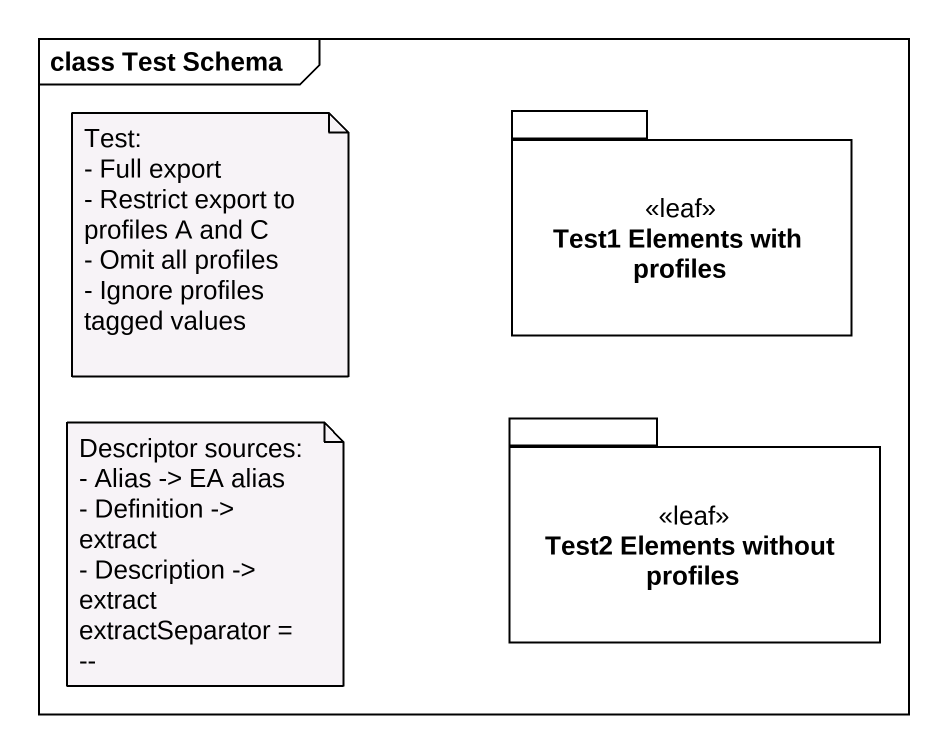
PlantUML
@startuml
mainframe class Test Schema
package "Test1 Elements with profiles" as Test1_Elements_with_profiles <<leaf>> {
}
package "Test2 Elements without profiles" as Test2_Elements_without <<leaf>> {
}
note as N1
  Test:
  - Full export
  - Restrict export to profiles A and C
  - Omit all profiles
  - Ignore profiles tagged values
end note
note as N2
  Descriptor sources:
  - Alias -> EA alias
  - Definition -> extract
  - Description -> extract
  extractSeparator = --
end note
@enduml
